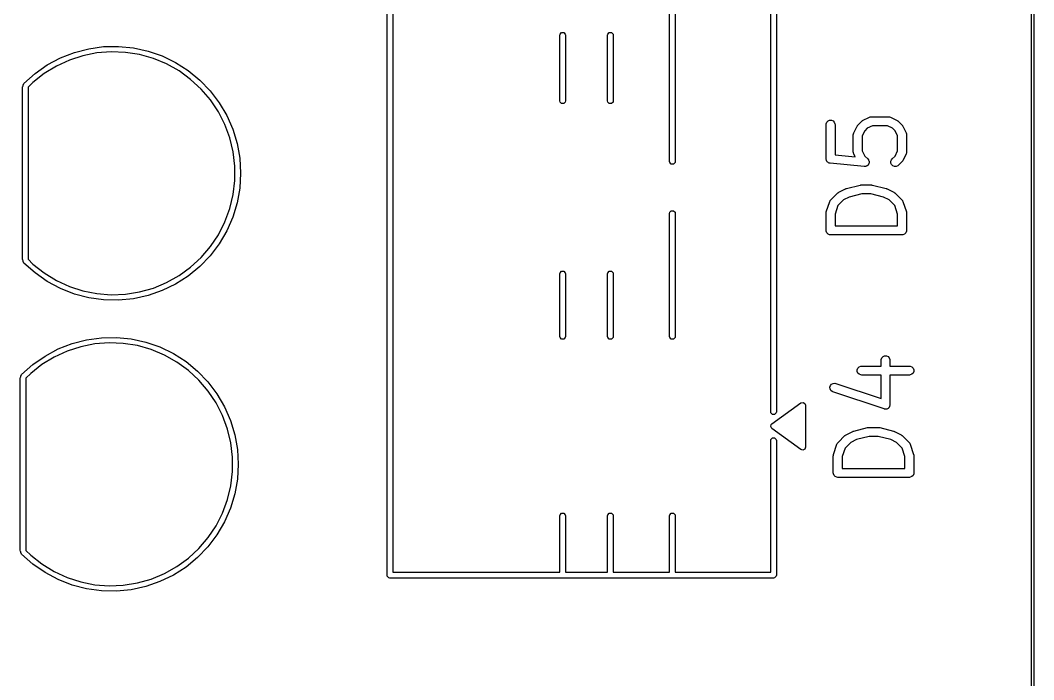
# Model space of a CAD drawing. Extents: x 4.07 to 10.8, y -5 to -0.8.
# Drawn here: x 9.965 to 10.801, y -3.446 to -2.902 of the extents above; entities that cross this region are included whole.
import ezdxf

# ---------------------------------------------------------------- set-up
doc = ezdxf.new("R2010")
doc.units = 0
doc.header["$MEASUREMENT"] = 0
doc.layers.add('BLACK', color=7, linetype='CONTINUOUS')

msp = doc.modelspace()

# ---------------------------------------------------------------- linework, layer by layer
at = {"layer": 'BLACK', "linetype": 'CONTINUOUS'}
for p, q in [((10.79902, -4.99902), (10.79902, -0.80098)), ((10.80098, -0.8), (10.80098, -5)), ((10.26743, -3.35939), (10.26743, -2.54285)), ((10.27216, -2.54521), (10.27216, -3.35702)), ((10.58397, -3.22474), (10.58397, -2.54521)), ((10.58869, -2.54285), (10.58869, -3.22474)), ((10.5005, -3.01832), (10.5005, -2.86423)), ((10.50523, -2.86423), (10.50523, -3.01832)), ((10.40995, -2.91419), (10.41013, -2.91329)), ((10.40995, -2.96836), (10.40995, -2.91419)), ((10.41013, -2.91329), (10.41141, -2.91201)), ((10.41141, -2.91201), (10.41322, -2.91201)), ((10.41322, -2.91201), (10.4145, -2.91329)), ((10.4145, -2.91329), (10.41468, -2.91419)), ((10.41468, -2.91419), (10.41468, -2.96836)), ((10.44932, -2.91419), (10.4495, -2.91329)), ((10.44932, -2.96836), (10.44932, -2.91419)), ((10.4495, -2.91329), (10.45078, -2.91201)), ((10.45078, -2.91201), (10.45259, -2.91201)), ((10.45259, -2.91201), (10.45387, -2.91329)), ((10.45387, -2.91329), (10.45405, -2.91419)), ((10.45405, -2.91419), (10.45405, -2.96836)), ((10.00947, -2.9284), (10.0214, -2.92529)), ((10.0214, -2.92529), (10.03361, -2.9236)), ((10.03361, -2.9236), (10.04594, -2.92336)), ((10.04594, -2.92336), (10.05821, -2.92456)), ((10.05821, -2.92456), (10.07025, -2.92721)), ((9.98711, -2.93871), (9.99798, -2.9329)), ((10.00532, -2.93471), (9.9946, -2.93965)), ((9.99798, -2.9329), (10.00947, -2.9284)), ((10.01653, -2.93107), (10.00532, -2.93471)), ((10.0281, -2.92877), (10.01653, -2.93107)), ((10.03986, -2.92784), (10.0281, -2.92877)), ((10.05165, -2.92831), (10.03986, -2.92784)), ((10.0633, -2.93015), (10.05165, -2.92831)), ((10.07465, -2.93335), (10.0633, -2.93015)), ((10.07025, -2.92721), (10.0819, -2.93125)), ((10.08554, -2.93787), (10.07465, -2.93335)), ((10.0819, -2.93125), (10.093, -2.93663)), ((9.97699, -2.94576), (9.98711, -2.93871)), ((9.9946, -2.93965), (9.98455, -2.94582)), ((10.09584, -2.94363), (10.08554, -2.93787)), ((10.093, -2.93663), (10.10338, -2.94328)), ((10.10338, -2.94328), (10.11291, -2.9511)), ((9.96778, -2.95395), (9.97699, -2.94576)), ((9.98455, -2.94582), (9.97528, -2.95312)), ((10.10538, -2.95056), (10.09584, -2.94363)), ((10.11404, -2.95857), (10.10538, -2.95056)), ((10.11291, -2.9511), (10.12146, -2.95999)), ((9.96663, -2.95713), (9.96681, -2.95623)), ((9.96663, -3.09887), (9.96663, -2.95713)), ((9.96681, -2.95623), (9.96721, -2.95583)), ((9.96711, -2.95525), (9.96778, -2.95395)), ((9.96721, -2.95583), (9.96711, -2.95525)), ((9.97528, -2.95312), (9.97134, -2.95706)), ((9.97134, -2.95706), (9.97135, -2.95713)), ((9.97135, -2.95713), (9.97135, -3.09887)), ((10.1217, -2.96754), (10.11404, -2.95857)), ((10.12146, -2.95999), (10.1289, -2.96982)), ((10.12825, -2.97735), (10.1217, -2.96754)), ((10.41013, -2.96927), (10.40995, -2.96836)), ((10.41468, -2.96836), (10.4145, -2.96927)), ((10.4495, -2.96927), (10.44932, -2.96836)), ((10.45405, -2.96836), (10.45387, -2.96927)), ((10.1289, -2.96982), (10.13514, -2.98046)), ((10.41141, -2.97054), (10.41013, -2.96927)), ((10.41322, -2.97054), (10.41141, -2.97054)), ((10.4145, -2.96927), (10.41322, -2.97054)), ((10.45078, -2.97054), (10.4495, -2.96927)), ((10.45259, -2.97054), (10.45078, -2.97054)), ((10.45387, -2.96927), (10.45259, -2.97054)), ((10.13361, -2.98785), (10.12825, -2.97735)), ((10.13514, -2.98046), (10.14008, -2.99175)), ((10.63026, -2.98586), (10.63128, -2.98484)), ((10.63128, -2.98484), (10.63261, -2.98429)), ((10.63261, -2.98429), (10.63405, -2.98429)), ((10.63405, -2.98429), (10.63538, -2.98484)), ((10.63538, -2.98484), (10.6364, -2.98586)), ((10.65885, -2.9853), (10.65913, -2.98506)), ((10.65913, -2.98506), (10.65919, -2.98499)), ((10.65919, -2.98499), (10.6593, -2.98492)), ((10.6593, -2.98492), (10.6594, -2.98484)), ((10.6594, -2.98484), (10.65949, -2.9848)), ((10.65949, -2.9848), (10.6598, -2.9846)), ((10.6598, -2.9846), (10.66543, -2.98179)), ((10.66543, -2.98179), (10.6661, -2.98153)), ((10.6661, -2.98153), (10.66624, -2.98152)), ((10.66624, -2.98152), (10.66636, -2.98147)), ((10.66636, -2.98147), (10.66708, -2.9814)), ((10.66708, -2.9814), (10.68114, -2.9814)), ((10.68114, -2.9814), (10.68186, -2.98147)), ((10.68186, -2.98147), (10.68198, -2.98152)), ((10.68198, -2.98152), (10.68212, -2.98153)), ((10.68212, -2.98153), (10.68279, -2.98179)), ((10.68279, -2.98179), (10.68842, -2.9846)), ((10.68842, -2.9846), (10.68873, -2.9848)), ((10.68873, -2.9848), (10.68882, -2.98484)), ((10.68882, -2.98484), (10.68892, -2.98492)), ((10.68892, -2.98492), (10.68903, -2.98499)), ((10.68903, -2.98499), (10.68909, -2.98506)), ((10.68909, -2.98506), (10.68937, -2.9853)), ((10.13769, -2.99892), (10.13361, -2.98785)), ((10.14008, -2.99175), (10.14366, -3.00355)), ((10.62964, -2.98791), (10.62971, -2.98719)), ((10.62964, -3.01603), (10.62964, -2.98791)), ((10.62971, -2.98719), (10.63026, -2.98586)), ((10.6364, -2.98586), (10.63695, -2.98719)), ((10.63695, -2.98719), (10.63702, -2.98791)), ((10.63702, -2.98791), (10.63702, -3.01269)), ((10.65253, -2.99469), (10.65534, -2.98907)), ((10.65534, -2.98907), (10.65554, -2.98876)), ((10.65554, -2.98876), (10.65557, -2.98867)), ((10.65557, -2.98867), (10.65566, -2.98857)), ((10.65566, -2.98857), (10.65573, -2.98846)), ((10.65573, -2.98846), (10.6558, -2.98839)), ((10.6558, -2.98839), (10.65603, -2.98811)), ((10.65603, -2.98811), (10.65885, -2.9853)), ((10.66168, -2.9929), (10.65952, -2.99721)), ((10.66364, -2.99094), (10.66168, -2.9929)), ((10.66795, -2.98878), (10.66364, -2.99094)), ((10.68027, -2.98878), (10.66795, -2.98878)), ((10.68458, -2.99094), (10.68027, -2.98878)), ((10.68654, -2.9929), (10.68458, -2.99094)), ((10.6887, -2.99721), (10.68654, -2.9929)), ((10.68937, -2.9853), (10.69219, -2.98811)), ((10.69219, -2.98811), (10.69242, -2.98839)), ((10.69242, -2.98839), (10.69249, -2.98846)), ((10.69249, -2.98846), (10.69256, -2.98857)), ((10.69256, -2.98857), (10.69265, -2.98867)), ((10.69265, -2.98867), (10.69268, -2.98876)), ((10.69268, -2.98876), (10.69288, -2.98907)), ((10.69288, -2.98907), (10.69569, -2.99469)), ((10.14044, -3.01039), (10.13769, -2.99892)), ((10.65214, -2.99634), (10.65221, -2.99562)), ((10.65214, -3.0104), (10.65214, -2.99634)), ((10.65221, -2.99562), (10.65226, -2.9955)), ((10.65226, -2.9955), (10.65227, -2.99537)), ((10.65227, -2.99537), (10.65253, -2.99469)), ((10.65952, -2.99721), (10.65952, -3.00953)), ((10.6887, -3.00953), (10.6887, -2.99721)), ((10.69569, -2.99469), (10.69595, -2.99537)), ((10.69595, -2.99537), (10.69596, -2.9955)), ((10.69596, -2.9955), (10.69601, -2.99562)), ((10.69601, -2.99562), (10.69608, -2.99634)), ((10.69608, -2.99634), (10.69608, -3.0104)), ((10.14366, -3.00355), (10.14583, -3.01569)), ((10.65952, -3.00953), (10.66168, -3.01384)), ((10.68654, -3.01384), (10.6887, -3.00953)), ((10.14183, -3.0221), (10.14044, -3.01039)), ((10.14583, -3.01569), (10.14655, -3.028)), ((10.50068, -3.01923), (10.5005, -3.01832)), ((10.50523, -3.01832), (10.50505, -3.01923)), ((10.62967, -3.01629), (10.62964, -3.01603)), ((10.62966, -3.01638), (10.62967, -3.01629)), ((10.62969, -3.01647), (10.62966, -3.01638)), ((10.62971, -3.01675), (10.62969, -3.01647)), ((10.62992, -3.01725), (10.62971, -3.01675)), ((10.63008, -3.01776), (10.62992, -3.01725)), ((10.63019, -3.01791), (10.63008, -3.01776)), ((10.63026, -3.01808), (10.63019, -3.01791)), ((10.63065, -3.01846), (10.63026, -3.01808)), ((10.63099, -3.01888), (10.63065, -3.01846)), ((10.63702, -3.01269), (10.65368, -3.01435)), ((10.65221, -3.01112), (10.65214, -3.0104)), ((10.65226, -3.01125), (10.65221, -3.01112)), ((10.65227, -3.01138), (10.65226, -3.01125)), ((10.65253, -3.01205), (10.65227, -3.01138)), ((10.65368, -3.01435), (10.65253, -3.01205)), ((10.66168, -3.01384), (10.66407, -3.01623)), ((10.66407, -3.01623), (10.66452, -3.01679)), ((10.66452, -3.01679), (10.6646, -3.01696)), ((10.6646, -3.01696), (10.66471, -3.0171)), ((10.66471, -3.0171), (10.66487, -3.01762)), ((10.66487, -3.01762), (10.66508, -3.01812)), ((10.66508, -3.01812), (10.66508, -3.01831)), ((10.66508, -3.01831), (10.66513, -3.01848)), ((10.66513, -3.01848), (10.66508, -3.01902)), ((10.68314, -3.01812), (10.6837, -3.01679)), ((10.68314, -3.01956), (10.68314, -3.01812)), ((10.6837, -3.01679), (10.68415, -3.01623)), ((10.68415, -3.01623), (10.68654, -3.01384)), ((10.69242, -3.01835), (10.69219, -3.01864)), ((10.69249, -3.01829), (10.69242, -3.01835)), ((10.69256, -3.01818), (10.69249, -3.01829)), ((10.69265, -3.01808), (10.69256, -3.01818)), ((10.69268, -3.01799), (10.69265, -3.01808)), ((10.69288, -3.01768), (10.69268, -3.01799)), ((10.69569, -3.01205), (10.69288, -3.01768)), ((10.69595, -3.01138), (10.69569, -3.01205)), ((10.69596, -3.01125), (10.69595, -3.01138)), ((10.69601, -3.01112), (10.69596, -3.01125)), ((10.69608, -3.0104), (10.69601, -3.01112)), ((10.14183, -3.028), (10.14183, -3.0221)), ((10.50196, -3.02051), (10.50068, -3.01923)), ((10.50377, -3.02051), (10.50196, -3.02051)), ((10.50505, -3.01923), (10.50377, -3.02051)), ((10.63115, -3.01897), (10.63099, -3.01888)), ((10.63128, -3.0191), (10.63115, -3.01897)), ((10.63178, -3.0193), (10.63128, -3.0191)), ((10.63226, -3.01956), (10.63178, -3.0193)), ((10.63253, -3.01961), (10.63226, -3.01956)), ((10.63261, -3.01965), (10.63253, -3.01961)), ((10.6327, -3.01965), (10.63261, -3.01965)), ((10.63297, -3.0197), (10.6327, -3.01965)), ((10.66109, -3.02251), (10.63297, -3.0197)), ((10.66181, -3.02251), (10.66109, -3.02251)), ((10.66199, -3.02246), (10.66181, -3.02251)), ((10.66218, -3.02246), (10.66199, -3.02246)), ((10.66267, -3.02225), (10.66218, -3.02246)), ((10.66319, -3.0221), (10.66267, -3.02225)), ((10.66333, -3.02198), (10.66319, -3.0221)), ((10.66351, -3.02191), (10.66333, -3.02198)), ((10.66389, -3.02153), (10.66351, -3.02191)), ((10.6643, -3.02119), (10.66389, -3.02153)), ((10.66439, -3.02102), (10.6643, -3.02119)), ((10.66452, -3.02089), (10.66439, -3.02102)), ((10.66473, -3.02039), (10.66452, -3.02089)), ((10.66499, -3.01992), (10.66473, -3.02039)), ((10.665, -3.01973), (10.66499, -3.01992)), ((10.66508, -3.01956), (10.665, -3.01973)), ((10.66508, -3.01902), (10.66508, -3.01956)), ((10.6837, -3.02089), (10.68314, -3.01956)), ((10.68471, -3.02191), (10.6837, -3.02089)), ((10.68604, -3.02246), (10.68471, -3.02191)), ((10.68748, -3.02246), (10.68604, -3.02246)), ((10.68882, -3.02191), (10.68748, -3.02246)), ((10.68937, -3.02145), (10.68882, -3.02191)), ((10.69219, -3.01864), (10.68937, -3.02145)), ((10.14044, -3.04561), (10.14183, -3.0339)), ((10.14183, -3.0339), (10.14183, -3.028)), ((10.14655, -3.028), (10.14583, -3.04031)), ((10.14583, -3.04031), (10.14366, -3.05245)), ((10.63981, -3.04385), (10.64012, -3.04366)), ((10.64012, -3.04366), (10.64574, -3.04085)), ((10.64574, -3.04085), (10.6458, -3.04083)), ((10.6458, -3.04083), (10.64582, -3.04081)), ((10.64582, -3.04081), (10.64612, -3.0407)), ((10.64612, -3.0407), (10.64642, -3.04059)), ((10.64642, -3.04059), (10.64645, -3.04059)), ((10.64645, -3.04059), (10.6465, -3.04057)), ((10.6465, -3.04057), (10.65775, -3.03776)), ((10.65775, -3.03776), (10.65787, -3.03774)), ((10.65787, -3.03774), (10.65792, -3.03772)), ((10.65792, -3.03772), (10.65819, -3.03769)), ((10.65819, -3.03769), (10.65846, -3.03765)), ((10.65846, -3.03765), (10.65852, -3.03766)), ((10.65852, -3.03766), (10.65864, -3.03765)), ((10.65864, -3.03765), (10.66708, -3.03765)), ((10.66708, -3.03765), (10.66721, -3.03766)), ((10.66721, -3.03766), (10.66726, -3.03765)), ((10.66726, -3.03765), (10.66753, -3.03769)), ((10.66753, -3.03769), (10.6678, -3.03772)), ((10.6678, -3.03772), (10.66785, -3.03774)), ((10.66785, -3.03774), (10.66797, -3.03776)), ((10.66797, -3.03776), (10.67922, -3.04057)), ((10.67922, -3.04057), (10.67928, -3.04059)), ((10.67928, -3.04059), (10.6793, -3.04059)), ((10.6793, -3.04059), (10.6796, -3.0407)), ((10.6796, -3.0407), (10.6799, -3.04081)), ((10.6799, -3.04081), (10.67993, -3.04083)), ((10.67993, -3.04083), (10.67998, -3.04085)), ((10.67998, -3.04085), (10.6856, -3.04366)), ((10.6856, -3.04366), (10.68591, -3.04385)), ((10.13769, -3.05708), (10.14044, -3.04561)), ((10.62983, -3.05985), (10.63264, -3.05142)), ((10.63264, -3.05142), (10.63294, -3.05076)), ((10.63294, -3.05076), (10.63303, -3.05066)), ((10.63303, -3.05066), (10.63308, -3.05053)), ((10.63308, -3.05053), (10.63354, -3.04998)), ((10.63354, -3.04998), (10.63916, -3.04435)), ((10.63916, -3.04435), (10.63944, -3.04412)), ((10.64396, -3.04999), (10.63937, -3.05458)), ((10.63944, -3.04412), (10.63951, -3.04405)), ((10.63951, -3.04405), (10.63962, -3.04398)), ((10.63962, -3.04398), (10.63972, -3.04389)), ((10.63972, -3.04389), (10.63981, -3.04385)), ((10.64868, -3.04763), (10.64396, -3.04999)), ((10.6591, -3.04503), (10.64868, -3.04763)), ((10.66663, -3.04503), (10.6591, -3.04503)), ((10.67704, -3.04763), (10.66663, -3.04503)), ((10.68177, -3.04999), (10.67704, -3.04763)), ((10.68635, -3.05458), (10.68177, -3.04999)), ((10.68591, -3.04385), (10.686, -3.04389)), ((10.686, -3.04389), (10.6861, -3.04398)), ((10.6861, -3.04398), (10.68622, -3.04405)), ((10.68622, -3.04405), (10.68628, -3.04412)), ((10.68628, -3.04412), (10.68656, -3.04435)), ((10.68656, -3.04435), (10.69219, -3.04998)), ((10.69219, -3.04998), (10.69265, -3.05053)), ((10.69265, -3.05053), (10.6927, -3.05066)), ((10.6927, -3.05066), (10.69278, -3.05076)), ((10.69278, -3.05076), (10.69308, -3.05142)), ((10.69308, -3.05142), (10.69589, -3.05985)), ((10.13361, -3.06815), (10.13769, -3.05708)), ((10.14366, -3.05245), (10.14008, -3.06425)), ((10.5005, -3.06108), (10.50068, -3.06017)), ((10.50068, -3.06017), (10.50196, -3.0589)), ((10.50196, -3.0589), (10.50377, -3.0589)), ((10.50377, -3.0589), (10.50505, -3.06017)), ((10.50505, -3.06017), (10.50523, -3.06108)), ((10.6297, -3.06043), (10.62971, -3.0603)), ((10.62971, -3.0603), (10.62975, -3.06021)), ((10.62975, -3.06021), (10.62983, -3.05985)), ((10.63937, -3.05458), (10.63702, -3.06162)), ((10.6887, -3.06162), (10.68635, -3.05458)), ((10.69589, -3.05985), (10.69597, -3.06021)), ((10.69597, -3.06021), (10.69601, -3.0603)), ((10.69601, -3.0603), (10.69602, -3.06043)), ((10.12825, -3.07865), (10.13361, -3.06815)), ((10.14008, -3.06425), (10.13514, -3.07554)), ((10.5005, -3.16254), (10.5005, -3.06108)), ((10.50523, -3.06108), (10.50523, -3.16254)), ((10.62964, -3.06102), (10.62968, -3.06066)), ((10.62964, -3.07508), (10.62964, -3.06102)), ((10.62967, -3.06056), (10.6297, -3.06043)), ((10.62968, -3.06066), (10.62967, -3.06056)), ((10.63702, -3.06162), (10.63702, -3.07139)), ((10.6887, -3.07139), (10.6887, -3.06162)), ((10.69602, -3.06043), (10.69605, -3.06056)), ((10.69605, -3.06056), (10.69604, -3.06066)), ((10.69604, -3.06066), (10.69608, -3.06102)), ((10.69608, -3.06102), (10.69608, -3.07508)), ((10.13514, -3.07554), (10.1289, -3.08618)), ((10.62971, -3.0758), (10.62964, -3.07508)), ((10.63026, -3.07713), (10.62971, -3.0758)), ((10.63128, -3.07815), (10.63026, -3.07713)), ((10.63702, -3.07139), (10.6887, -3.07139)), ((10.69546, -3.07713), (10.69444, -3.07815)), ((10.69601, -3.0758), (10.69546, -3.07713)), ((10.69608, -3.07508), (10.69601, -3.0758)), ((10.1217, -3.08846), (10.12825, -3.07865)), ((10.63261, -3.0787), (10.63128, -3.07815)), ((10.63333, -3.07877), (10.63261, -3.0787)), ((10.69239, -3.07877), (10.63333, -3.07877)), ((10.69311, -3.0787), (10.69239, -3.07877)), ((10.69444, -3.07815), (10.69311, -3.0787)), ((10.11404, -3.09743), (10.1217, -3.08846)), ((10.1289, -3.08618), (10.12146, -3.09601)), ((9.96681, -3.09977), (9.96663, -3.09887)), ((9.96721, -3.10017), (9.96681, -3.09977)), ((9.96711, -3.10075), (9.96721, -3.10017)), ((9.96778, -3.10205), (9.96711, -3.10075)), ((9.97699, -3.11024), (9.96778, -3.10205)), ((9.97135, -3.09887), (9.97134, -3.09894)), ((9.97134, -3.09894), (9.97528, -3.10288)), ((10.10538, -3.10544), (10.11404, -3.09743)), ((10.12146, -3.09601), (10.11291, -3.1049)), ((9.97528, -3.10288), (9.98455, -3.11018)), ((9.98711, -3.11729), (9.97699, -3.11024)), ((9.98455, -3.11018), (9.9946, -3.11635)), ((10.09584, -3.11237), (10.10538, -3.10544)), ((10.11291, -3.1049), (10.10338, -3.11272)), ((10.40995, -3.11104), (10.41013, -3.11014)), ((10.41013, -3.11014), (10.41141, -3.10886)), ((10.41141, -3.10886), (10.41322, -3.10886)), ((10.41322, -3.10886), (10.4145, -3.11014)), ((10.4145, -3.11014), (10.41468, -3.11104)), ((10.44932, -3.11104), (10.4495, -3.11014)), ((10.4495, -3.11014), (10.45078, -3.10886)), ((10.45078, -3.10886), (10.45259, -3.10886)), ((10.45259, -3.10886), (10.45387, -3.11014)), ((10.45387, -3.11014), (10.45405, -3.11104)), ((9.99798, -3.1231), (9.98711, -3.11729)), ((9.9946, -3.11635), (10.00532, -3.12129)), ((10.07465, -3.12265), (10.08554, -3.11813)), ((10.08554, -3.11813), (10.09584, -3.11237)), ((10.10338, -3.11272), (10.093, -3.11937)), ((10.40995, -3.16254), (10.40995, -3.11104)), ((10.41468, -3.11104), (10.41468, -3.16254)), ((10.44932, -3.16254), (10.44932, -3.11104)), ((10.45405, -3.11104), (10.45405, -3.16254)), ((10.00947, -3.1276), (9.99798, -3.1231)), ((10.00532, -3.12129), (10.01653, -3.12493)), ((10.01653, -3.12493), (10.0281, -3.12723)), ((10.0281, -3.12723), (10.03986, -3.12816)), ((10.05165, -3.12769), (10.0633, -3.12585)), ((10.0633, -3.12585), (10.07465, -3.12265)), ((10.0819, -3.12475), (10.07025, -3.12879)), ((10.093, -3.11937), (10.0819, -3.12475)), ((10.0214, -3.13071), (10.00947, -3.1276)), ((10.03361, -3.1324), (10.0214, -3.13071)), ((10.04594, -3.13264), (10.03361, -3.1324)), ((10.03986, -3.12816), (10.05165, -3.12769)), ((10.05821, -3.13144), (10.04594, -3.13264)), ((10.07025, -3.12879), (10.05821, -3.13144)), ((9.99616, -3.1729), (10.00764, -3.1684)), ((10.00764, -3.1684), (10.01957, -3.16529)), ((10.02627, -3.16877), (10.01471, -3.17107)), ((10.01957, -3.16529), (10.03178, -3.1636)), ((10.03803, -3.16784), (10.02627, -3.16877)), ((10.03178, -3.1636), (10.04411, -3.16336)), ((10.04982, -3.16831), (10.03803, -3.16784)), ((10.04411, -3.16336), (10.05638, -3.16456)), ((10.06147, -3.17015), (10.04982, -3.16831)), ((10.05638, -3.16456), (10.06843, -3.16721)), ((10.06843, -3.16721), (10.08008, -3.17125)), ((10.41013, -3.16344), (10.40995, -3.16254)), ((10.41141, -3.16472), (10.41013, -3.16344)), ((10.41322, -3.16472), (10.41141, -3.16472)), ((10.4145, -3.16344), (10.41322, -3.16472)), ((10.41468, -3.16254), (10.4145, -3.16344)), ((10.4495, -3.16344), (10.44932, -3.16254)), ((10.45078, -3.16472), (10.4495, -3.16344)), ((10.45259, -3.16472), (10.45078, -3.16472)), ((10.45387, -3.16344), (10.45259, -3.16472)), ((10.45405, -3.16254), (10.45387, -3.16344)), ((10.50068, -3.16344), (10.5005, -3.16254)), ((10.50196, -3.16472), (10.50068, -3.16344)), ((10.50377, -3.16472), (10.50196, -3.16472)), ((10.50505, -3.16344), (10.50377, -3.16472)), ((10.50523, -3.16254), (10.50505, -3.16344)), ((9.98528, -3.17871), (9.99616, -3.1729)), ((10.00349, -3.17471), (9.99278, -3.17965)), ((10.01471, -3.17107), (10.00349, -3.17471)), ((10.07282, -3.17335), (10.06147, -3.17015)), ((10.08372, -3.17787), (10.07282, -3.17335)), ((10.08008, -3.17125), (10.09117, -3.17663)), ((10.09117, -3.17663), (10.10156, -3.18328)), ((9.96595, -3.19395), (9.97517, -3.18576)), ((9.98272, -3.18582), (9.97346, -3.19312)), ((9.97517, -3.18576), (9.98528, -3.17871)), ((9.99278, -3.17965), (9.98272, -3.18582)), ((10.09401, -3.18363), (10.08372, -3.17787)), ((10.10355, -3.19056), (10.09401, -3.18363)), ((10.10156, -3.18328), (10.11109, -3.1911)), ((10.67501, -3.18228), (10.67508, -3.18156)), ((10.67501, -3.18703), (10.67501, -3.18228)), ((10.67508, -3.18156), (10.67563, -3.18023)), ((10.67563, -3.18023), (10.67665, -3.17921)), ((10.67665, -3.17921), (10.67798, -3.17866)), ((10.67798, -3.17866), (10.67942, -3.17866)), ((10.67942, -3.17866), (10.68075, -3.17921)), ((10.68075, -3.17921), (10.68177, -3.18023)), ((10.68177, -3.18023), (10.68232, -3.18156)), ((10.68232, -3.18156), (10.68239, -3.18228)), ((10.68239, -3.18228), (10.68239, -3.18703)), ((9.96529, -3.19525), (9.96595, -3.19395)), ((9.97346, -3.19312), (9.96951, -3.19706)), ((10.11221, -3.19857), (10.10355, -3.19056)), ((10.11109, -3.1911), (10.11963, -3.19999)), ((10.6554, -3.19), (10.65595, -3.18867)), ((10.6554, -3.19144), (10.6554, -3.19)), ((10.65595, -3.19277), (10.6554, -3.19144)), ((10.65595, -3.18867), (10.65697, -3.18765)), ((10.65697, -3.19379), (10.65595, -3.19277)), ((10.65697, -3.18765), (10.6583, -3.1871)), ((10.6583, -3.19434), (10.65697, -3.19379)), ((10.6583, -3.1871), (10.65902, -3.18703)), ((10.65902, -3.18703), (10.67501, -3.18703)), ((10.68239, -3.18703), (10.69839, -3.18703)), ((10.69839, -3.18703), (10.69911, -3.1871)), ((10.69911, -3.1871), (10.70044, -3.18765)), ((10.70044, -3.19379), (10.69911, -3.19434)), ((10.70044, -3.18765), (10.70146, -3.18867)), ((10.70146, -3.19277), (10.70044, -3.19379)), ((10.70146, -3.18867), (10.70201, -3.19)), ((10.70201, -3.19144), (10.70146, -3.19277)), ((10.70201, -3.19), (10.70201, -3.19144)), ((9.9648, -3.19713), (9.96498, -3.19623)), ((9.9648, -3.33887), (9.9648, -3.19713)), ((9.96498, -3.19623), (9.96538, -3.19583)), ((9.96538, -3.19583), (9.96529, -3.19525)), ((9.96951, -3.19706), (9.96953, -3.19713)), ((9.96953, -3.19713), (9.96953, -3.33887)), ((10.11987, -3.20754), (10.11221, -3.19857)), ((10.11963, -3.19999), (10.12708, -3.20982)), ((10.63332, -3.20295), (10.63426, -3.20186)), ((10.63426, -3.20186), (10.63555, -3.20122)), ((10.63555, -3.20122), (10.63698, -3.20112)), ((10.63698, -3.20112), (10.63769, -3.20128)), ((10.63769, -3.20128), (10.67501, -3.21372)), ((10.65902, -3.19441), (10.6583, -3.19434)), ((10.67501, -3.19441), (10.65902, -3.19441)), ((10.67501, -3.21372), (10.67501, -3.19441)), ((10.69839, -3.19441), (10.68239, -3.19441)), ((10.68239, -3.19441), (10.68239, -3.21884)), ((10.69911, -3.19434), (10.69839, -3.19441)), ((10.12643, -3.21735), (10.11987, -3.20754)), ((10.12708, -3.20982), (10.13331, -3.22046)), ((10.63286, -3.20432), (10.63332, -3.20295)), ((10.63296, -3.20575), (10.63286, -3.20432)), ((10.63361, -3.20704), (10.63296, -3.20575)), ((10.63469, -3.20799), (10.63361, -3.20704)), ((10.63535, -3.20828), (10.63469, -3.20799)), ((10.67754, -3.22234), (10.63535, -3.20828)), ((10.13178, -3.22785), (10.12643, -3.21735)), ((10.58495, -3.23464), (10.60896, -3.21731)), ((10.60896, -3.21731), (10.61072, -3.2169)), ((10.61072, -3.2169), (10.61226, -3.21785)), ((10.61226, -3.21785), (10.61271, -3.21923)), ((10.61271, -3.21923), (10.61271, -3.25387)), ((10.68239, -3.21884), (10.68236, -3.2192)), ((10.68236, -3.2192), (10.68237, -3.2193)), ((10.13331, -3.22046), (10.13825, -3.23175)), ((10.58415, -3.22564), (10.58397, -3.22474)), ((10.58543, -3.22692), (10.58415, -3.22564)), ((10.58723, -3.22692), (10.58543, -3.22692)), ((10.58851, -3.22564), (10.58723, -3.22692)), ((10.58869, -3.22474), (10.58851, -3.22564)), ((10.67789, -3.22242), (10.67754, -3.22234)), ((10.67798, -3.22246), (10.67789, -3.22242)), ((10.67806, -3.22246), (10.67798, -3.22246)), ((10.67824, -3.2225), (10.67806, -3.22246)), ((10.67883, -3.22246), (10.67824, -3.2225)), ((10.67942, -3.22246), (10.67883, -3.22246)), ((10.67955, -3.22241), (10.67942, -3.22246)), ((10.67968, -3.2224), (10.67955, -3.22241)), ((10.68021, -3.22214), (10.67968, -3.2224)), ((10.68075, -3.22191), (10.68021, -3.22214)), ((10.68085, -3.22181), (10.68075, -3.22191)), ((10.68097, -3.22176), (10.68085, -3.22181)), ((10.68135, -3.22131), (10.68097, -3.22176)), ((10.68177, -3.22089), (10.68135, -3.22131)), ((10.68182, -3.22077), (10.68177, -3.22089)), ((10.68191, -3.22067), (10.68182, -3.22077)), ((10.6821, -3.22011), (10.68191, -3.22067)), ((10.68232, -3.21956), (10.6821, -3.22011)), ((10.68234, -3.21937), (10.68232, -3.21956)), ((10.68237, -3.2193), (10.68234, -3.21937)), ((10.13586, -3.23892), (10.13178, -3.22785)), ((10.13825, -3.23175), (10.14183, -3.24355)), ((10.584, -3.23693), (10.58441, -3.23517)), ((10.58441, -3.23517), (10.58495, -3.23464)), ((10.13862, -3.25039), (10.13586, -3.23892)), ((10.14183, -3.24355), (10.144, -3.25569)), ((10.58495, -3.23847), (10.584, -3.23693)), ((10.60896, -3.25579), (10.58495, -3.23847)), ((10.63954, -3.24998), (10.64516, -3.24435)), ((10.64516, -3.24435), (10.64544, -3.24412)), ((10.64544, -3.24412), (10.64551, -3.24405)), ((10.64551, -3.24405), (10.64562, -3.24398)), ((10.64562, -3.24398), (10.64572, -3.24389)), ((10.64572, -3.24389), (10.64581, -3.24385)), ((10.64581, -3.24385), (10.64612, -3.24366)), ((10.64612, -3.24366), (10.65174, -3.24085)), ((10.65174, -3.24085), (10.6518, -3.24083)), ((10.6518, -3.24083), (10.65182, -3.24081)), ((10.65182, -3.24081), (10.65212, -3.2407)), ((10.65212, -3.2407), (10.65242, -3.24059)), ((10.65242, -3.24059), (10.65245, -3.24059)), ((10.65245, -3.24059), (10.6525, -3.24057)), ((10.6525, -3.24057), (10.66375, -3.23776)), ((10.66375, -3.23776), (10.66387, -3.23774)), ((10.66387, -3.23774), (10.66392, -3.23772)), ((10.66392, -3.23772), (10.66419, -3.23769)), ((10.66419, -3.23769), (10.66446, -3.23765)), ((10.66446, -3.23765), (10.66452, -3.23766)), ((10.66452, -3.23766), (10.66464, -3.23765)), ((10.66464, -3.23765), (10.67308, -3.23765)), ((10.67308, -3.23765), (10.67321, -3.23766)), ((10.67321, -3.23766), (10.67326, -3.23765)), ((10.67326, -3.23765), (10.67353, -3.23769)), ((10.67353, -3.23769), (10.6738, -3.23772)), ((10.6738, -3.23772), (10.67385, -3.23774)), ((10.67385, -3.23774), (10.67397, -3.23776)), ((10.67397, -3.23776), (10.68522, -3.24057)), ((10.68522, -3.24057), (10.68528, -3.24059)), ((10.68528, -3.24059), (10.6853, -3.24059)), ((10.6853, -3.24059), (10.6856, -3.2407)), ((10.6856, -3.2407), (10.6859, -3.24081)), ((10.6859, -3.24081), (10.68593, -3.24083)), ((10.68593, -3.24083), (10.68598, -3.24085)), ((10.68598, -3.24085), (10.6916, -3.24366)), ((10.6916, -3.24366), (10.69191, -3.24385)), ((10.69191, -3.24385), (10.692, -3.24389)), ((10.692, -3.24389), (10.6921, -3.24398)), ((10.6921, -3.24398), (10.69222, -3.24405)), ((10.69222, -3.24405), (10.69228, -3.24412)), ((10.69228, -3.24412), (10.69256, -3.24435)), ((10.69256, -3.24435), (10.69819, -3.24998)), ((10.14, -3.2621), (10.13862, -3.25039)), ((10.58397, -3.24836), (10.58415, -3.24746)), ((10.58397, -3.35702), (10.58397, -3.24836)), ((10.58415, -3.24746), (10.58543, -3.24618)), ((10.58543, -3.24618), (10.58723, -3.24618)), ((10.58723, -3.24618), (10.58851, -3.24746)), ((10.58851, -3.24746), (10.58869, -3.24836)), ((10.58869, -3.24836), (10.58869, -3.35939)), ((10.63583, -3.25985), (10.63864, -3.25142)), ((10.63864, -3.25142), (10.63894, -3.25076)), ((10.63894, -3.25076), (10.63903, -3.25066)), ((10.63903, -3.25066), (10.63908, -3.25053)), ((10.63908, -3.25053), (10.63954, -3.24998)), ((10.64996, -3.24999), (10.64537, -3.25458)), ((10.65468, -3.24763), (10.64996, -3.24999)), ((10.6651, -3.24503), (10.65468, -3.24763)), ((10.67263, -3.24503), (10.6651, -3.24503)), ((10.68304, -3.24763), (10.67263, -3.24503)), ((10.68777, -3.24999), (10.68304, -3.24763)), ((10.69235, -3.25458), (10.68777, -3.24999)), ((10.69819, -3.24998), (10.69865, -3.25053)), ((10.69865, -3.25053), (10.6987, -3.25066)), ((10.6987, -3.25066), (10.69878, -3.25076)), ((10.69878, -3.25076), (10.69908, -3.25142)), ((10.69908, -3.25142), (10.70189, -3.25985)), ((10.144, -3.25569), (10.14472, -3.268)), ((10.61035, -3.25624), (10.60896, -3.25579)), ((10.61202, -3.25554), (10.61035, -3.25624)), ((10.61271, -3.25387), (10.61202, -3.25554)), ((10.63564, -3.26102), (10.63568, -3.26066)), ((10.63564, -3.27508), (10.63564, -3.26102)), ((10.63567, -3.26056), (10.6357, -3.26043)), ((10.63568, -3.26066), (10.63567, -3.26056)), ((10.6357, -3.26043), (10.63571, -3.2603)), ((10.63571, -3.2603), (10.63575, -3.26021)), ((10.63575, -3.26021), (10.63583, -3.25985)), ((10.64537, -3.25458), (10.64302, -3.26162)), ((10.6947, -3.26162), (10.69235, -3.25458)), ((10.70189, -3.25985), (10.70197, -3.26021)), ((10.70197, -3.26021), (10.70201, -3.2603)), ((10.70201, -3.2603), (10.70202, -3.26043)), ((10.70202, -3.26043), (10.70205, -3.26056)), ((10.70205, -3.26056), (10.70204, -3.26066)), ((10.70204, -3.26066), (10.70208, -3.26102)), ((10.70208, -3.26102), (10.70208, -3.27508)), ((10.14, -3.268), (10.14, -3.2621)), ((10.14, -3.2739), (10.14, -3.268)), ((10.14472, -3.268), (10.144, -3.28031)), ((10.64302, -3.26162), (10.64302, -3.27139)), ((10.6947, -3.27139), (10.6947, -3.26162)), ((10.13862, -3.28561), (10.14, -3.2739)), ((10.63571, -3.2758), (10.63564, -3.27508)), ((10.63626, -3.27713), (10.63571, -3.2758)), ((10.63728, -3.27815), (10.63626, -3.27713)), ((10.64302, -3.27139), (10.6947, -3.27139)), ((10.70146, -3.27713), (10.70044, -3.27815)), ((10.70201, -3.2758), (10.70146, -3.27713)), ((10.70208, -3.27508), (10.70201, -3.2758)), ((10.13586, -3.29708), (10.13862, -3.28561)), ((10.144, -3.28031), (10.14183, -3.29245)), ((10.63861, -3.2787), (10.63728, -3.27815)), ((10.63933, -3.27877), (10.63861, -3.2787)), ((10.69839, -3.27877), (10.63933, -3.27877)), ((10.69911, -3.2787), (10.69839, -3.27877)), ((10.70044, -3.27815), (10.69911, -3.2787)), ((10.14183, -3.29245), (10.13825, -3.30425)), ((10.13178, -3.30815), (10.13586, -3.29708)), ((10.12643, -3.31865), (10.13178, -3.30815)), ((10.13825, -3.30425), (10.13331, -3.31554)), ((10.40995, -3.31057), (10.41013, -3.30966)), ((10.40995, -3.35702), (10.40995, -3.31057)), ((10.41013, -3.30966), (10.41141, -3.30838)), ((10.41141, -3.30838), (10.41322, -3.30838)), ((10.41322, -3.30838), (10.4145, -3.30966)), ((10.4145, -3.30966), (10.41468, -3.31057)), ((10.41468, -3.31057), (10.41468, -3.35702)), ((10.44932, -3.31057), (10.4495, -3.30966)), ((10.44932, -3.35702), (10.44932, -3.31057)), ((10.4495, -3.30966), (10.45078, -3.30838)), ((10.45078, -3.30838), (10.45259, -3.30838)), ((10.45259, -3.30838), (10.45387, -3.30966)), ((10.45387, -3.30966), (10.45405, -3.31057)), ((10.45405, -3.31057), (10.45405, -3.35702)), ((10.5005, -3.31057), (10.50068, -3.30966)), ((10.5005, -3.35702), (10.5005, -3.31057)), ((10.50068, -3.30966), (10.50196, -3.30838)), ((10.50196, -3.30838), (10.50377, -3.30838)), ((10.50377, -3.30838), (10.50505, -3.30966)), ((10.50505, -3.30966), (10.50523, -3.31057)), ((10.50523, -3.31057), (10.50523, -3.35702)), ((10.11987, -3.32846), (10.12643, -3.31865)), ((10.13331, -3.31554), (10.12708, -3.32618)), ((10.12708, -3.32618), (10.11963, -3.33601)), ((10.11963, -3.33601), (10.11109, -3.3449)), ((10.11221, -3.33743), (10.11987, -3.32846)), ((9.96498, -3.33977), (9.9648, -3.33887)), ((9.96538, -3.34017), (9.96498, -3.33977)), ((9.96529, -3.34075), (9.96538, -3.34017)), ((9.96595, -3.34205), (9.96529, -3.34075)), ((9.97517, -3.35024), (9.96595, -3.34205)), ((9.96953, -3.33887), (9.96951, -3.33894)), ((9.96951, -3.33894), (9.97346, -3.34288)), ((9.97346, -3.34288), (9.98272, -3.35018)), ((10.10355, -3.34544), (10.11221, -3.33743)), ((9.98528, -3.35729), (9.97517, -3.35024)), ((9.98272, -3.35018), (9.99278, -3.35635)), ((10.08372, -3.35813), (10.09401, -3.35237)), ((10.10156, -3.35272), (10.09117, -3.35937)), ((10.09401, -3.35237), (10.10355, -3.34544)), ((10.11109, -3.3449), (10.10156, -3.35272)), ((9.99616, -3.3631), (9.98528, -3.35729)), ((9.99278, -3.35635), (10.00349, -3.36129)), ((10.00349, -3.36129), (10.01471, -3.36493)), ((10.07282, -3.36265), (10.08372, -3.35813)), ((10.09117, -3.35937), (10.08008, -3.36475)), ((10.26761, -3.36029), (10.26743, -3.35939)), ((10.26889, -3.36157), (10.26761, -3.36029)), ((10.27216, -3.35702), (10.40995, -3.35702)), ((10.41468, -3.35702), (10.44932, -3.35702)), ((10.45405, -3.35702), (10.5005, -3.35702)), ((10.50523, -3.35702), (10.58397, -3.35702)), ((10.58851, -3.36029), (10.58723, -3.36157)), ((10.58869, -3.35939), (10.58851, -3.36029)), ((10.00764, -3.3676), (9.99616, -3.3631)), ((10.01957, -3.37071), (10.00764, -3.3676)), ((10.01471, -3.36493), (10.02627, -3.36723)), ((10.02627, -3.36723), (10.03803, -3.36816)), ((10.03803, -3.36816), (10.04982, -3.36769)), ((10.04982, -3.36769), (10.06147, -3.36585)), ((10.06843, -3.36879), (10.05638, -3.37144)), ((10.06147, -3.36585), (10.07282, -3.36265)), ((10.08008, -3.36475), (10.06843, -3.36879)), ((10.2698, -3.36175), (10.26889, -3.36157)), ((10.58633, -3.36175), (10.2698, -3.36175)), ((10.58723, -3.36157), (10.58633, -3.36175)), ((10.03178, -3.3724), (10.01957, -3.37071)), ((10.04411, -3.37264), (10.03178, -3.3724)), ((10.05638, -3.37144), (10.04411, -3.37264))]:
    msp.add_line(p, q, dxfattribs=at)

doc.saveas('drawing.dxf')
